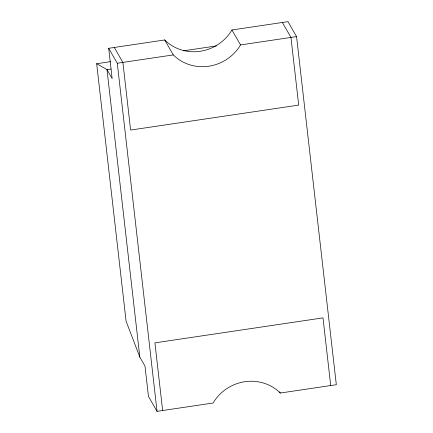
<?xml version="1.0" encoding="UTF-8"?>
<svg xmlns="http://www.w3.org/2000/svg" width="433" height="433" viewBox="0 0 433 433"><rect width="100%" height="100%" fill="white"/><g stroke="black" fill="none" stroke-linecap="round" stroke-linejoin="round"><path stroke-width="0.65" d="M96.678 63.721L106.994 69.632L112.152 78.6L108.688 48.29L164.713 39.966A42.764 40.762 -29.9 0 0 231.942 29.974L287.967 21.65L296.562 36.594L336.322 384.71L280.297 393.034A42.764 40.762 -29.9 0 0 213.068 403.026L157.044 411.35L148.449 396.406L144.985 366.091L139.832 357.122L126.084 321.183L96.678 63.721L110.724 61.632M183.641 50.802L216.419 45.93M108.688 48.29L117.283 63.234L173.308 54.91A42.764 40.762 -29.9 0 0 240.537 44.918L296.562 36.594M111.005 69.036L106.994 69.632L139.832 357.122M282.365 22.484L290.96 37.427L298.689 105.095L130.614 130.068L122.885 62.401L114.29 47.457M231.942 29.974L240.537 44.918M164.713 39.966L173.308 54.91M279.637 391.887L280.297 393.034M330.72 385.543L322.991 317.882L154.917 342.855L162.646 410.516M117.283 63.234L157.044 411.35"/></g></svg>
